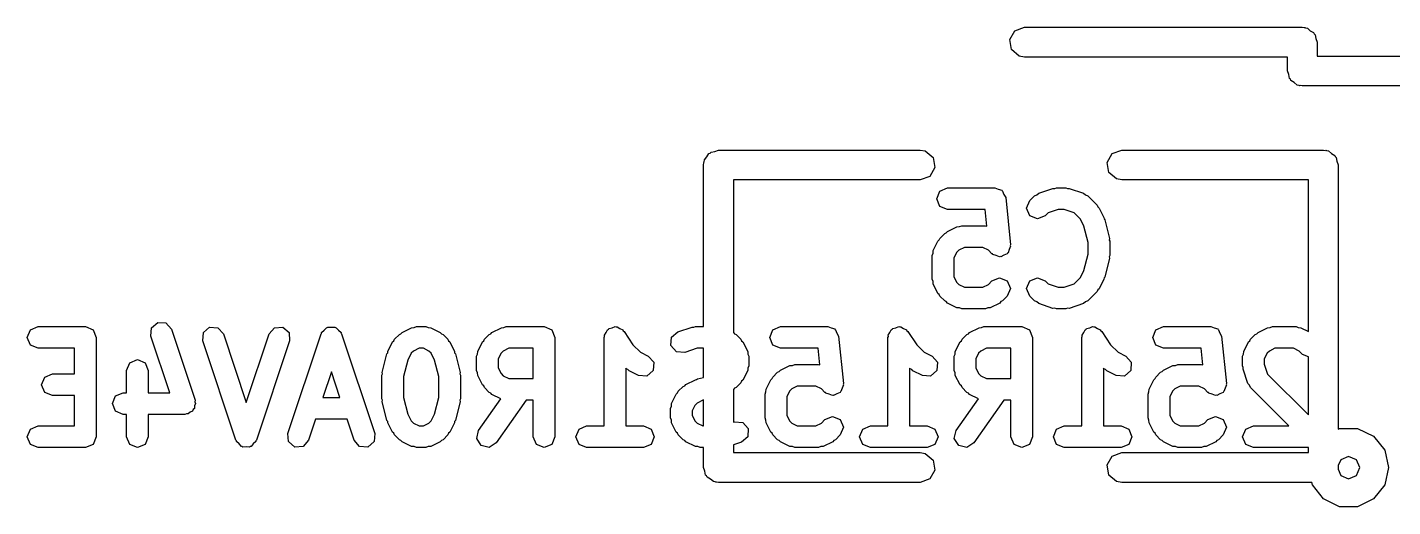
# Model space of a CAD drawing. Extents: x 0.07 to 3.45, y 0.19 to 1.81.
# Drawn here: x 0.0717 to 0.3425, y 0.902 to 0.997 of the extents above; entities that cross this region are included whole.
import ezdxf

# ---------------------------------------------------------------- set-up
doc = ezdxf.new("R2010")
doc.units = 0
doc.header["$MEASUREMENT"] = 0
doc.layers.add('BLACK', color=7, linetype='CONTINUOUS')

msp = doc.modelspace()

# ---------------------------------------------------------------- linework, layer by layer
at = {"layer": 'BLACK', "linetype": 'CONTINUOUS'}
for p, q in [((0.26759, 0.99636), (0.26949, 0.99705)), ((0.26949, 0.99705), (0.32461, 0.99705)), ((0.32461, 0.99705), (0.32499, 0.99698)), ((0.32499, 0.99698), (0.32512, 0.997)), ((0.32512, 0.997), (0.32523, 0.99694)), ((0.32523, 0.99694), (0.32562, 0.99687)), ((0.32562, 0.99687), (0.3262, 0.99638)), ((0.26658, 0.99461), (0.26759, 0.99636)), ((0.26693, 0.99262), (0.26658, 0.99461)), ((0.3262, 0.99638), (0.32687, 0.99599)), ((0.32687, 0.99599), (0.32696, 0.99574)), ((0.32696, 0.99574), (0.32716, 0.99557)), ((0.32716, 0.99557), (0.3273, 0.99482)), ((0.3273, 0.99482), (0.32756, 0.99409)), ((0.32756, 0.99409), (0.32756, 0.99134)), ((0.26848, 0.99132), (0.26693, 0.99262)), ((0.26949, 0.99114), (0.26848, 0.99132)), ((0.32165, 0.99114), (0.26949, 0.99114)), ((0.32165, 0.98839), (0.32165, 0.99114)), ((0.32756, 0.99134), (0.48504, 0.99134)), ((0.32192, 0.98767), (0.32165, 0.98839)), ((0.32205, 0.98691), (0.32192, 0.98767)), ((0.32225, 0.98674), (0.32205, 0.98691)), ((0.32234, 0.98649), (0.32225, 0.98674)), ((0.32301, 0.9861), (0.32234, 0.98649)), ((0.3236, 0.98561), (0.32301, 0.9861)), ((0.32398, 0.98554), (0.3236, 0.98561)), ((0.32409, 0.98548), (0.32398, 0.98554)), ((0.32422, 0.9855), (0.32409, 0.98548)), ((0.32461, 0.98543), (0.32422, 0.9855)), ((0.48799, 0.98543), (0.32461, 0.98543)), ((0.20732, 0.97232), (0.20808, 0.97245)), ((0.20808, 0.97245), (0.2088, 0.97272)), ((0.2088, 0.97272), (0.2488, 0.97272)), ((0.2488, 0.97272), (0.24981, 0.97254)), ((0.24981, 0.97254), (0.25136, 0.97124)), ((0.2869, 0.97203), (0.2888, 0.97272)), ((0.2888, 0.97272), (0.3288, 0.97272)), ((0.3288, 0.97272), (0.32918, 0.97265)), ((0.32918, 0.97265), (0.32931, 0.97267)), ((0.32931, 0.97267), (0.32943, 0.97261)), ((0.32943, 0.97261), (0.32981, 0.97254)), ((0.32981, 0.97254), (0.3304, 0.97205)), ((0.20585, 0.96976), (0.20591, 0.97015)), ((0.20585, 0.93772), (0.20585, 0.96976)), ((0.20589, 0.97028), (0.20596, 0.97039)), ((0.20591, 0.97015), (0.20589, 0.97028)), ((0.20596, 0.97039), (0.20602, 0.97077)), ((0.20602, 0.97077), (0.20652, 0.97136)), ((0.20652, 0.97136), (0.2069, 0.97203)), ((0.2069, 0.97203), (0.20715, 0.97212)), ((0.20715, 0.97212), (0.20732, 0.97232)), ((0.25136, 0.97124), (0.25171, 0.96925)), ((0.28589, 0.97028), (0.2869, 0.97203)), ((0.28624, 0.96829), (0.28589, 0.97028)), ((0.3304, 0.97205), (0.33106, 0.97166)), ((0.33106, 0.97166), (0.33115, 0.97141)), ((0.33115, 0.97141), (0.33136, 0.97124)), ((0.33136, 0.97124), (0.33149, 0.97048)), ((0.33149, 0.97048), (0.33175, 0.96976)), ((0.33175, 0.96976), (0.33175, 0.91738)), ((0.2507, 0.9675), (0.2488, 0.96681)), ((0.25171, 0.96925), (0.2507, 0.9675)), ((0.28779, 0.96699), (0.28624, 0.96829)), ((0.2888, 0.96681), (0.28779, 0.96699)), ((0.2488, 0.96681), (0.21175, 0.96681)), ((0.21175, 0.96681), (0.21175, 0.93656)), ((0.25211, 0.96307), (0.25274, 0.96459)), ((0.25274, 0.96459), (0.25426, 0.96522)), ((0.25426, 0.96522), (0.26364, 0.96522)), ((0.26364, 0.96522), (0.26431, 0.96495)), ((0.26431, 0.96495), (0.265, 0.96474)), ((0.265, 0.96474), (0.26505, 0.96464)), ((0.26505, 0.96464), (0.26516, 0.96459)), ((0.26516, 0.96459), (0.26544, 0.96393)), ((0.27234, 0.96418), (0.27515, 0.96511)), ((0.27515, 0.96511), (0.27551, 0.96509)), ((0.27551, 0.96509), (0.27583, 0.96522)), ((0.27583, 0.96522), (0.27771, 0.96522)), ((0.27771, 0.96522), (0.27804, 0.96509)), ((0.27804, 0.96509), (0.27839, 0.96511)), ((0.27839, 0.96511), (0.28121, 0.96418)), ((0.32585, 0.96681), (0.2888, 0.96681)), ((0.32585, 0.93674), (0.32585, 0.96681)), ((0.25274, 0.96155), (0.25211, 0.96307)), ((0.26544, 0.96393), (0.26578, 0.96329)), ((0.26578, 0.96329), (0.26672, 0.95391)), ((0.26993, 0.9612), (0.27056, 0.96272)), ((0.27056, 0.96272), (0.2715, 0.96366)), ((0.2715, 0.96366), (0.27196, 0.96385)), ((0.27196, 0.96385), (0.27234, 0.96418)), ((0.28121, 0.96418), (0.28158, 0.96385)), ((0.28158, 0.96385), (0.28205, 0.96366)), ((0.28205, 0.96366), (0.28392, 0.96178)), ((0.28392, 0.96178), (0.28406, 0.96145)), ((0.25426, 0.96092), (0.25274, 0.96155)), ((0.26169, 0.96092), (0.25426, 0.96092)), ((0.26203, 0.95761), (0.26169, 0.96092)), ((0.27056, 0.95968), (0.26993, 0.9612)), ((0.27208, 0.95905), (0.27056, 0.95968)), ((0.2736, 0.95968), (0.27208, 0.95905)), ((0.27418, 0.96026), (0.2736, 0.95968)), ((0.27618, 0.96092), (0.27418, 0.96026)), ((0.27736, 0.96092), (0.27618, 0.96092)), ((0.27936, 0.96026), (0.27736, 0.96092)), ((0.28063, 0.95899), (0.27936, 0.96026)), ((0.28131, 0.95763), (0.28063, 0.95899)), ((0.28406, 0.96145), (0.28432, 0.96122)), ((0.28432, 0.96122), (0.28526, 0.95934)), ((0.28526, 0.95934), (0.28528, 0.9591)), ((0.28528, 0.9591), (0.28543, 0.9589)), ((0.28543, 0.9589), (0.28636, 0.95515)), ((0.25274, 0.95521), (0.25368, 0.95615)), ((0.25368, 0.95615), (0.254, 0.95629)), ((0.254, 0.95629), (0.25424, 0.95655)), ((0.25424, 0.95655), (0.25611, 0.95749)), ((0.25611, 0.95749), (0.25661, 0.95753)), ((0.25661, 0.95753), (0.25707, 0.95772)), ((0.25707, 0.95772), (0.26176, 0.95772)), ((0.26176, 0.95772), (0.26203, 0.95761)), ((0.28213, 0.95437), (0.28131, 0.95763)), ((0.2514, 0.95278), (0.25234, 0.95465)), ((0.25234, 0.95465), (0.2526, 0.95489)), ((0.2526, 0.95489), (0.25274, 0.95521)), ((0.26673, 0.95369), (0.26645, 0.95302)), ((0.26672, 0.95391), (0.26668, 0.9538)), ((0.26668, 0.9538), (0.26673, 0.95369)), ((0.28213, 0.95208), (0.28213, 0.95437)), ((0.28636, 0.95515), (0.28632, 0.95488)), ((0.28632, 0.95488), (0.28643, 0.95463)), ((0.28643, 0.95463), (0.28643, 0.95182)), ((0.25117, 0.95182), (0.25136, 0.95228)), ((0.25117, 0.94713), (0.25117, 0.95182)), ((0.25136, 0.95228), (0.2514, 0.95278)), ((0.25603, 0.95242), (0.25547, 0.95131)), ((0.25547, 0.95131), (0.25547, 0.94763)), ((0.25647, 0.95286), (0.25603, 0.95242)), ((0.25758, 0.95342), (0.25647, 0.95286)), ((0.26126, 0.95342), (0.25758, 0.95342)), ((0.26237, 0.95286), (0.26126, 0.95342)), ((0.26306, 0.95217), (0.26237, 0.95286)), ((0.26316, 0.95213), (0.26306, 0.95217)), ((0.26322, 0.95203), (0.26316, 0.95213)), ((0.26391, 0.95182), (0.26322, 0.95203)), ((0.26458, 0.95154), (0.26391, 0.95182)), ((0.26468, 0.95159), (0.26458, 0.95154)), ((0.26479, 0.95155), (0.26468, 0.95159)), ((0.26543, 0.9519), (0.26479, 0.95155)), ((0.2661, 0.95217), (0.26543, 0.9519)), ((0.26614, 0.95228), (0.2661, 0.95217)), ((0.26624, 0.95233), (0.26614, 0.95228)), ((0.26645, 0.95302), (0.26624, 0.95233)), ((0.28131, 0.94881), (0.28213, 0.95208)), ((0.28636, 0.9513), (0.28543, 0.94754)), ((0.28643, 0.95182), (0.28632, 0.95156)), ((0.28632, 0.95156), (0.28636, 0.9513)), ((0.28063, 0.94746), (0.28131, 0.94881)), ((0.25136, 0.94666), (0.25117, 0.94713)), ((0.2514, 0.94616), (0.25136, 0.94666)), ((0.25234, 0.94429), (0.2514, 0.94616)), ((0.25547, 0.94763), (0.25603, 0.94652)), ((0.25603, 0.94652), (0.25647, 0.94608)), ((0.25647, 0.94608), (0.25758, 0.94552)), ((0.25758, 0.94552), (0.26126, 0.94552)), ((0.26126, 0.94552), (0.26237, 0.94608)), ((0.26237, 0.94608), (0.26306, 0.94677)), ((0.26306, 0.94677), (0.26458, 0.9474)), ((0.26458, 0.9474), (0.2661, 0.94677)), ((0.2661, 0.94677), (0.26673, 0.94525)), ((0.26993, 0.94525), (0.27056, 0.94677)), ((0.27056, 0.94677), (0.27208, 0.9474)), ((0.27208, 0.9474), (0.2736, 0.94677)), ((0.2736, 0.94677), (0.27418, 0.94619)), ((0.27418, 0.94619), (0.27618, 0.94552)), ((0.27618, 0.94552), (0.27736, 0.94552)), ((0.27736, 0.94552), (0.27936, 0.94619)), ((0.27936, 0.94619), (0.28063, 0.94746)), ((0.28526, 0.9471), (0.28432, 0.94523)), ((0.28528, 0.94735), (0.28526, 0.9471)), ((0.28543, 0.94754), (0.28528, 0.94735)), ((0.2526, 0.94406), (0.25234, 0.94429)), ((0.25274, 0.94373), (0.2526, 0.94406)), ((0.25368, 0.94279), (0.25274, 0.94373)), ((0.254, 0.94266), (0.25368, 0.94279)), ((0.25424, 0.94239), (0.254, 0.94266)), ((0.26483, 0.94266), (0.2646, 0.94239)), ((0.26516, 0.94279), (0.26483, 0.94266)), ((0.2661, 0.94373), (0.26516, 0.94279)), ((0.26673, 0.94525), (0.2661, 0.94373)), ((0.27056, 0.94373), (0.26993, 0.94525)), ((0.2715, 0.94279), (0.27056, 0.94373)), ((0.27196, 0.9426), (0.2715, 0.94279)), ((0.28205, 0.94279), (0.28158, 0.9426)), ((0.28392, 0.94467), (0.28205, 0.94279)), ((0.28406, 0.94499), (0.28392, 0.94467)), ((0.28432, 0.94523), (0.28406, 0.94499)), ((0.25611, 0.94145), (0.25424, 0.94239)), ((0.25661, 0.94142), (0.25611, 0.94145)), ((0.25707, 0.94122), (0.25661, 0.94142)), ((0.26176, 0.94122), (0.25707, 0.94122)), ((0.26223, 0.94142), (0.26176, 0.94122)), ((0.26272, 0.94145), (0.26223, 0.94142)), ((0.2646, 0.94239), (0.26272, 0.94145)), ((0.27234, 0.94227), (0.27196, 0.9426)), ((0.27515, 0.94133), (0.27234, 0.94227)), ((0.27551, 0.94136), (0.27515, 0.94133)), ((0.27583, 0.94122), (0.27551, 0.94136)), ((0.27771, 0.94122), (0.27583, 0.94122)), ((0.27804, 0.94136), (0.27771, 0.94122)), ((0.27839, 0.94133), (0.27804, 0.94136)), ((0.28121, 0.94227), (0.27839, 0.94133)), ((0.28158, 0.9426), (0.28121, 0.94227)), ((0.07231, 0.93709), (0.07383, 0.93772)), ((0.07383, 0.93772), (0.08322, 0.93772)), ((0.08322, 0.93772), (0.08474, 0.93709)), ((0.09619, 0.93583), (0.0963, 0.93747)), ((0.0963, 0.93747), (0.09755, 0.93855)), ((0.09755, 0.93855), (0.09919, 0.93843)), ((0.09919, 0.93843), (0.10027, 0.93719)), ((0.10027, 0.93719), (0.10496, 0.92312)), ((0.10662, 0.93654), (0.10786, 0.93761)), ((0.10786, 0.93761), (0.10951, 0.9375)), ((0.10951, 0.9375), (0.11058, 0.93625)), ((0.11964, 0.93625), (0.12072, 0.9375)), ((0.12072, 0.9375), (0.12236, 0.93761)), ((0.12236, 0.93761), (0.1236, 0.93654)), ((0.13059, 0.93698), (0.13104, 0.9375)), ((0.13104, 0.9375), (0.1312, 0.93751)), ((0.1312, 0.93751), (0.13132, 0.93761)), ((0.13132, 0.93761), (0.132, 0.93757)), ((0.132, 0.93757), (0.13268, 0.93761)), ((0.13268, 0.93761), (0.1328, 0.93751)), ((0.1328, 0.93751), (0.13296, 0.9375)), ((0.13296, 0.9375), (0.1334, 0.93698)), ((0.14604, 0.93656), (0.14792, 0.9375)), ((0.14792, 0.9375), (0.14842, 0.93753)), ((0.14842, 0.93753), (0.14888, 0.93772)), ((0.14888, 0.93772), (0.15076, 0.93772)), ((0.15076, 0.93772), (0.15122, 0.93753)), ((0.15122, 0.93753), (0.15172, 0.9375)), ((0.15172, 0.9375), (0.1536, 0.93656)), ((0.16387, 0.93656), (0.16574, 0.9375)), ((0.16574, 0.9375), (0.16624, 0.93753)), ((0.16624, 0.93753), (0.16671, 0.93772)), ((0.16671, 0.93772), (0.17421, 0.93772)), ((0.17421, 0.93772), (0.17573, 0.93709)), ((0.18697, 0.93718), (0.18709, 0.93736)), ((0.18709, 0.93736), (0.1877, 0.93748)), ((0.1877, 0.93748), (0.18828, 0.93772)), ((0.18828, 0.93772), (0.18849, 0.93764)), ((0.18849, 0.93764), (0.1887, 0.93768)), ((0.1887, 0.93768), (0.18922, 0.93733)), ((0.18922, 0.93733), (0.1898, 0.93709)), ((0.20074, 0.93668), (0.20355, 0.93761)), ((0.20355, 0.93761), (0.2039, 0.93759)), ((0.2039, 0.93759), (0.20423, 0.93772)), ((0.20423, 0.93772), (0.20585, 0.93772)), ((0.2196, 0.93709), (0.22112, 0.93772)), ((0.22112, 0.93772), (0.2305, 0.93772)), ((0.2305, 0.93772), (0.23117, 0.93745)), ((0.23117, 0.93745), (0.23186, 0.93724)), ((0.23186, 0.93724), (0.23191, 0.93714)), ((0.24325, 0.93718), (0.24338, 0.93736)), ((0.24338, 0.93736), (0.24399, 0.93748)), ((0.24399, 0.93748), (0.24457, 0.93772)), ((0.24457, 0.93772), (0.24477, 0.93764)), ((0.24477, 0.93764), (0.24499, 0.93768)), ((0.24499, 0.93768), (0.24551, 0.93733)), ((0.24551, 0.93733), (0.24609, 0.93709)), ((0.25862, 0.93656), (0.26049, 0.9375)), ((0.26049, 0.9375), (0.26099, 0.93753)), ((0.26099, 0.93753), (0.26145, 0.93772)), ((0.26145, 0.93772), (0.26896, 0.93772)), ((0.26896, 0.93772), (0.27048, 0.93709)), ((0.28171, 0.93718), (0.28184, 0.93736)), ((0.28184, 0.93736), (0.28245, 0.93748)), ((0.28245, 0.93748), (0.28303, 0.93772)), ((0.28303, 0.93772), (0.28323, 0.93764)), ((0.28323, 0.93764), (0.28345, 0.93768)), ((0.28345, 0.93768), (0.28397, 0.93733)), ((0.28397, 0.93733), (0.28455, 0.93709)), ((0.29558, 0.93709), (0.2971, 0.93772)), ((0.2971, 0.93772), (0.30648, 0.93772)), ((0.30648, 0.93772), (0.30715, 0.93745)), ((0.30715, 0.93745), (0.30784, 0.93724)), ((0.30784, 0.93724), (0.3079, 0.93714)), ((0.31584, 0.93656), (0.31772, 0.9375)), ((0.31772, 0.9375), (0.31822, 0.93753)), ((0.31822, 0.93753), (0.31868, 0.93772)), ((0.31868, 0.93772), (0.32337, 0.93772)), ((0.32337, 0.93772), (0.32383, 0.93753)), ((0.32383, 0.93753), (0.32433, 0.9375)), ((0.32433, 0.9375), (0.32585, 0.93674)), ((0.07168, 0.93557), (0.07231, 0.93709)), ((0.07231, 0.93405), (0.07168, 0.93557)), ((0.08474, 0.93709), (0.08537, 0.93557)), ((0.08537, 0.93557), (0.08537, 0.91587)), ((0.09993, 0.92459), (0.09619, 0.93583)), ((0.1065, 0.93489), (0.10662, 0.93654)), ((0.11307, 0.91519), (0.1065, 0.93489)), ((0.11058, 0.93625), (0.11511, 0.92267)), ((0.11511, 0.92267), (0.11964, 0.93625)), ((0.12372, 0.93489), (0.11715, 0.91519)), ((0.12339, 0.91655), (0.12996, 0.93625)), ((0.1236, 0.93654), (0.12372, 0.93489)), ((0.12996, 0.93625), (0.13006, 0.93637)), ((0.13006, 0.93637), (0.13007, 0.93654)), ((0.13007, 0.93654), (0.13059, 0.93698)), ((0.1334, 0.93698), (0.13392, 0.93654)), ((0.13392, 0.93654), (0.13393, 0.93637)), ((0.13393, 0.93637), (0.13404, 0.93625)), ((0.13404, 0.93625), (0.1406, 0.91655)), ((0.14321, 0.93278), (0.14415, 0.93466)), ((0.14415, 0.93466), (0.14441, 0.93489)), ((0.14441, 0.93489), (0.14455, 0.93522)), ((0.14455, 0.93522), (0.14549, 0.93616)), ((0.14549, 0.93616), (0.14581, 0.93629)), ((0.14581, 0.93629), (0.14604, 0.93656)), ((0.1536, 0.93656), (0.15383, 0.93629)), ((0.15383, 0.93629), (0.15416, 0.93616)), ((0.15416, 0.93616), (0.15509, 0.93522)), ((0.15509, 0.93522), (0.15523, 0.93489)), ((0.15523, 0.93489), (0.1555, 0.93466)), ((0.1555, 0.93466), (0.15643, 0.93278)), ((0.16103, 0.93278), (0.16197, 0.93466)), ((0.16197, 0.93466), (0.16224, 0.93489)), ((0.16224, 0.93489), (0.16237, 0.93522)), ((0.16237, 0.93522), (0.16331, 0.93616)), ((0.16331, 0.93616), (0.16364, 0.93629)), ((0.16364, 0.93629), (0.16387, 0.93656)), ((0.17573, 0.93709), (0.17636, 0.93557)), ((0.17636, 0.93557), (0.17636, 0.91587)), ((0.18613, 0.93557), (0.18622, 0.93578)), ((0.18613, 0.91802), (0.18613, 0.93557)), ((0.18617, 0.936), (0.18652, 0.93652)), ((0.18622, 0.93578), (0.18617, 0.936)), ((0.18652, 0.93652), (0.18676, 0.93709)), ((0.18676, 0.93709), (0.18697, 0.93718)), ((0.1898, 0.93709), (0.18989, 0.93689)), ((0.18989, 0.93689), (0.19007, 0.93677)), ((0.19007, 0.93677), (0.19183, 0.93413)), ((0.19938, 0.93396), (0.19949, 0.9356)), ((0.19949, 0.9356), (0.20074, 0.93668)), ((0.21175, 0.93656), (0.21176, 0.93656)), ((0.21176, 0.93656), (0.21199, 0.93629)), ((0.21199, 0.93629), (0.21232, 0.93616)), ((0.21232, 0.93616), (0.21326, 0.93522)), ((0.21326, 0.93522), (0.21339, 0.93489)), ((0.21339, 0.93489), (0.21366, 0.93466)), ((0.21366, 0.93466), (0.2146, 0.93278)), ((0.21897, 0.93557), (0.2196, 0.93709)), ((0.2196, 0.93405), (0.21897, 0.93557)), ((0.23191, 0.93714), (0.23202, 0.93709)), ((0.23202, 0.93709), (0.23229, 0.93643)), ((0.23229, 0.93643), (0.23264, 0.93579)), ((0.23264, 0.93579), (0.23357, 0.92641)), ((0.24242, 0.93557), (0.2425, 0.93578)), ((0.24242, 0.91802), (0.24242, 0.93557)), ((0.24246, 0.936), (0.24281, 0.93652)), ((0.2425, 0.93578), (0.24246, 0.936)), ((0.24281, 0.93652), (0.24305, 0.93709)), ((0.24305, 0.93709), (0.24325, 0.93718)), ((0.24609, 0.93709), (0.24617, 0.93689)), ((0.24617, 0.93689), (0.24636, 0.93677)), ((0.24636, 0.93677), (0.24812, 0.93413)), ((0.25578, 0.93278), (0.25672, 0.93466)), ((0.25672, 0.93466), (0.25698, 0.93489)), ((0.25698, 0.93489), (0.25712, 0.93522)), ((0.25712, 0.93522), (0.25806, 0.93616)), ((0.25806, 0.93616), (0.25838, 0.93629)), ((0.25838, 0.93629), (0.25862, 0.93656)), ((0.27048, 0.93709), (0.27111, 0.93557)), ((0.27111, 0.93557), (0.27111, 0.91587)), ((0.28088, 0.93557), (0.28096, 0.93578)), ((0.28088, 0.91802), (0.28088, 0.93557)), ((0.28092, 0.936), (0.28127, 0.93652)), ((0.28096, 0.93578), (0.28092, 0.936)), ((0.28127, 0.93652), (0.28151, 0.93709)), ((0.28151, 0.93709), (0.28171, 0.93718)), ((0.28455, 0.93709), (0.28464, 0.93689)), ((0.28464, 0.93689), (0.28482, 0.93677)), ((0.28482, 0.93677), (0.28658, 0.93413)), ((0.29495, 0.93557), (0.29558, 0.93709)), ((0.29558, 0.93405), (0.29495, 0.93557)), ((0.3079, 0.93714), (0.308, 0.93709)), ((0.308, 0.93709), (0.30828, 0.93643)), ((0.30828, 0.93643), (0.30862, 0.93579)), ((0.30862, 0.93579), (0.30956, 0.92641)), ((0.313, 0.93278), (0.31394, 0.93466)), ((0.31394, 0.93466), (0.31421, 0.93489)), ((0.31421, 0.93489), (0.31434, 0.93522)), ((0.31434, 0.93522), (0.31528, 0.93616)), ((0.31528, 0.93616), (0.31561, 0.93629)), ((0.31561, 0.93629), (0.31584, 0.93656)), ((0.07383, 0.93342), (0.07231, 0.93405)), ((0.08107, 0.93342), (0.07383, 0.93342)), ((0.08107, 0.92834), (0.08107, 0.93342)), ((0.14211, 0.92859), (0.14304, 0.93234)), ((0.14304, 0.93234), (0.14319, 0.93254)), ((0.14319, 0.93254), (0.14321, 0.93278)), ((0.14784, 0.93242), (0.14716, 0.93107)), ((0.14828, 0.93287), (0.14784, 0.93242)), ((0.14939, 0.93342), (0.14828, 0.93287)), ((0.15025, 0.93342), (0.14939, 0.93342)), ((0.15136, 0.93287), (0.15025, 0.93342)), ((0.15181, 0.93242), (0.15136, 0.93287)), ((0.15248, 0.93107), (0.15181, 0.93242)), ((0.15643, 0.93278), (0.15645, 0.93254)), ((0.15645, 0.93254), (0.1566, 0.93234)), ((0.1566, 0.93234), (0.15754, 0.92859)), ((0.1608, 0.93182), (0.161, 0.93228)), ((0.1608, 0.92901), (0.1608, 0.93182)), ((0.161, 0.93228), (0.16103, 0.93278)), ((0.16566, 0.93242), (0.1651, 0.93131)), ((0.1661, 0.93287), (0.16566, 0.93242)), ((0.16721, 0.93342), (0.1661, 0.93287)), ((0.17206, 0.93342), (0.16721, 0.93342)), ((0.17206, 0.9274), (0.17206, 0.93342)), ((0.19183, 0.93413), (0.19331, 0.93265)), ((0.19331, 0.93265), (0.19487, 0.93187)), ((0.19487, 0.93187), (0.19595, 0.93063)), ((0.20045, 0.93271), (0.19938, 0.93396)), ((0.2021, 0.9326), (0.20045, 0.93271)), ((0.20458, 0.93342), (0.2021, 0.9326)), ((0.20585, 0.93342), (0.20458, 0.93342)), ((0.20585, 0.92764), (0.20585, 0.93342)), ((0.2146, 0.93278), (0.21463, 0.93228)), ((0.21463, 0.93228), (0.21482, 0.93182)), ((0.21482, 0.93182), (0.21482, 0.92995)), ((0.22112, 0.93342), (0.2196, 0.93405)), ((0.22855, 0.93342), (0.22112, 0.93342)), ((0.22888, 0.93011), (0.22855, 0.93342)), ((0.24812, 0.93413), (0.24959, 0.93265)), ((0.24959, 0.93265), (0.25116, 0.93187)), ((0.25116, 0.93187), (0.25224, 0.93063)), ((0.25555, 0.93182), (0.25574, 0.93228)), ((0.25555, 0.92901), (0.25555, 0.93182)), ((0.25574, 0.93228), (0.25578, 0.93278)), ((0.26041, 0.93242), (0.25985, 0.93131)), ((0.26085, 0.93287), (0.26041, 0.93242)), ((0.26196, 0.93342), (0.26085, 0.93287)), ((0.26681, 0.93342), (0.26196, 0.93342)), ((0.26681, 0.9274), (0.26681, 0.93342)), ((0.28658, 0.93413), (0.28806, 0.93265)), ((0.28806, 0.93265), (0.28962, 0.93187)), ((0.28962, 0.93187), (0.2907, 0.93063)), ((0.2971, 0.93342), (0.29558, 0.93405)), ((0.30454, 0.93342), (0.2971, 0.93342)), ((0.30487, 0.93011), (0.30454, 0.93342)), ((0.31278, 0.93182), (0.31297, 0.93228)), ((0.31278, 0.92995), (0.31278, 0.93182)), ((0.31297, 0.93228), (0.313, 0.93278)), ((0.31763, 0.93242), (0.31708, 0.93131)), ((0.31808, 0.93287), (0.31763, 0.93242)), ((0.31919, 0.93342), (0.31808, 0.93287)), ((0.32286, 0.93342), (0.31919, 0.93342)), ((0.32397, 0.93287), (0.32286, 0.93342)), ((0.32466, 0.93218), (0.32397, 0.93287)), ((0.32585, 0.93169), (0.32466, 0.93218)), ((0.09138, 0.92901), (0.09201, 0.93053)), ((0.09201, 0.93053), (0.09353, 0.93116)), ((0.09353, 0.93116), (0.09506, 0.93053)), ((0.09506, 0.93053), (0.09568, 0.92901)), ((0.14716, 0.93107), (0.14634, 0.9278)), ((0.1533, 0.9278), (0.15248, 0.93107)), ((0.1651, 0.93131), (0.1651, 0.92951)), ((0.1651, 0.92951), (0.16566, 0.9284)), ((0.19051, 0.92936), (0.19043, 0.92945)), ((0.19043, 0.92945), (0.19043, 0.91802)), ((0.19084, 0.92923), (0.19051, 0.92936)), ((0.19107, 0.92896), (0.19084, 0.92923)), ((0.19595, 0.93063), (0.19583, 0.92898)), ((0.21463, 0.92948), (0.2146, 0.92898)), ((0.21482, 0.92995), (0.21463, 0.92948)), ((0.22109, 0.92905), (0.22297, 0.92999)), ((0.22297, 0.92999), (0.22347, 0.93003)), ((0.22347, 0.93003), (0.22393, 0.93022)), ((0.22393, 0.93022), (0.22862, 0.93022)), ((0.22862, 0.93022), (0.22888, 0.93011)), ((0.2468, 0.92936), (0.24672, 0.92945)), ((0.24672, 0.92945), (0.24672, 0.91802)), ((0.24713, 0.92923), (0.2468, 0.92936)), ((0.24736, 0.92896), (0.24713, 0.92923)), ((0.25224, 0.93063), (0.25212, 0.92898)), ((0.25985, 0.93131), (0.25985, 0.92951)), ((0.25985, 0.92951), (0.26041, 0.9284)), ((0.28526, 0.92936), (0.28518, 0.92945)), ((0.28518, 0.92945), (0.28518, 0.91802)), ((0.28559, 0.92923), (0.28526, 0.92936)), ((0.28582, 0.92896), (0.28559, 0.92923)), ((0.2907, 0.93063), (0.29058, 0.92898)), ((0.29708, 0.92905), (0.29895, 0.92999)), ((0.29895, 0.92999), (0.29945, 0.93003)), ((0.29945, 0.93003), (0.29992, 0.93022)), ((0.29992, 0.93022), (0.30461, 0.93022)), ((0.30461, 0.93022), (0.30487, 0.93011)), ((0.31291, 0.92962), (0.31278, 0.92995)), ((0.31289, 0.92927), (0.31291, 0.92962)), ((0.31382, 0.92645), (0.31289, 0.92927)), ((0.31708, 0.93131), (0.31708, 0.93029)), ((0.31708, 0.93029), (0.31774, 0.92829)), ((0.32585, 0.92019), (0.32585, 0.93169)), ((0.0745, 0.92619), (0.07513, 0.92771)), ((0.07513, 0.92771), (0.07665, 0.92834)), ((0.07665, 0.92834), (0.08107, 0.92834)), ((0.09138, 0.92459), (0.09138, 0.92901)), ((0.09568, 0.92901), (0.09568, 0.92459)), ((0.132, 0.92877), (0.13029, 0.92365)), ((0.1337, 0.92365), (0.132, 0.92877)), ((0.14204, 0.92807), (0.14215, 0.92832)), ((0.14204, 0.92338), (0.14204, 0.92807)), ((0.14215, 0.92832), (0.14211, 0.92859)), ((0.14634, 0.9278), (0.14634, 0.92364)), ((0.1533, 0.92364), (0.1533, 0.9278)), ((0.15754, 0.92859), (0.15749, 0.92832)), ((0.15749, 0.92832), (0.1576, 0.92807)), ((0.1576, 0.92807), (0.1576, 0.92338)), ((0.161, 0.92854), (0.1608, 0.92901)), ((0.16103, 0.92805), (0.161, 0.92854)), ((0.16197, 0.92617), (0.16103, 0.92805)), ((0.16566, 0.9284), (0.1661, 0.92796)), ((0.1661, 0.92796), (0.16721, 0.9274)), ((0.16721, 0.9274), (0.17206, 0.9274)), ((0.19295, 0.92802), (0.19107, 0.92896)), ((0.19459, 0.92791), (0.19295, 0.92802)), ((0.19583, 0.92898), (0.19459, 0.92791)), ((0.20233, 0.92624), (0.20421, 0.92718)), ((0.20421, 0.92718), (0.20445, 0.9272)), ((0.20445, 0.9272), (0.20465, 0.92734)), ((0.20465, 0.92734), (0.20585, 0.92764)), ((0.21326, 0.92655), (0.21232, 0.92561)), ((0.21339, 0.92688), (0.21326, 0.92655)), ((0.21366, 0.92711), (0.21339, 0.92688)), ((0.2146, 0.92898), (0.21366, 0.92711)), ((0.21825, 0.92528), (0.21919, 0.92715)), ((0.21919, 0.92715), (0.21946, 0.92739)), ((0.21946, 0.92739), (0.2196, 0.92771)), ((0.2196, 0.92771), (0.22053, 0.92865)), ((0.22053, 0.92865), (0.22086, 0.92879)), ((0.22086, 0.92879), (0.22109, 0.92905)), ((0.23357, 0.92641), (0.23354, 0.9263)), ((0.24924, 0.92802), (0.24736, 0.92896)), ((0.25088, 0.92791), (0.24924, 0.92802)), ((0.25212, 0.92898), (0.25088, 0.92791)), ((0.25574, 0.92854), (0.25555, 0.92901)), ((0.25578, 0.92805), (0.25574, 0.92854)), ((0.25672, 0.92617), (0.25578, 0.92805)), ((0.26041, 0.9284), (0.26085, 0.92796)), ((0.26085, 0.92796), (0.26196, 0.9274)), ((0.26196, 0.9274), (0.26681, 0.9274)), ((0.2877, 0.92802), (0.28582, 0.92896)), ((0.28934, 0.92791), (0.2877, 0.92802)), ((0.29058, 0.92898), (0.28934, 0.92791)), ((0.29424, 0.92528), (0.29518, 0.92715)), ((0.29518, 0.92715), (0.29545, 0.92739)), ((0.29545, 0.92739), (0.29558, 0.92771)), ((0.29558, 0.92771), (0.29652, 0.92865)), ((0.29652, 0.92865), (0.29685, 0.92879)), ((0.29685, 0.92879), (0.29708, 0.92905)), ((0.30956, 0.92641), (0.30953, 0.9263)), ((0.31415, 0.92607), (0.31382, 0.92645)), ((0.31774, 0.92829), (0.32585, 0.92019)), ((0.07513, 0.92467), (0.0745, 0.92619)), ((0.07665, 0.92404), (0.07513, 0.92467)), ((0.08107, 0.92404), (0.07665, 0.92404)), ((0.08107, 0.91802), (0.08107, 0.92404)), ((0.08857, 0.92244), (0.0892, 0.92396)), ((0.0892, 0.92396), (0.09072, 0.92459)), ((0.09072, 0.92459), (0.09138, 0.92459)), ((0.09568, 0.92459), (0.09993, 0.92459)), ((0.13029, 0.92365), (0.1337, 0.92365)), ((0.16224, 0.92594), (0.16197, 0.92617)), ((0.16237, 0.92561), (0.16224, 0.92594)), ((0.16331, 0.92467), (0.16237, 0.92561)), ((0.16364, 0.92454), (0.16331, 0.92467)), ((0.16387, 0.92427), (0.16364, 0.92454)), ((0.1656, 0.9234), (0.16387, 0.92427)), ((0.19949, 0.92246), (0.20043, 0.92434)), ((0.20043, 0.92434), (0.2007, 0.92457)), ((0.2007, 0.92457), (0.20083, 0.9249)), ((0.20083, 0.9249), (0.20177, 0.92584)), ((0.20177, 0.92584), (0.2021, 0.92597)), ((0.2021, 0.92597), (0.20233, 0.92624)), ((0.21176, 0.92521), (0.21175, 0.9252)), ((0.21175, 0.9252), (0.21175, 0.91877)), ((0.21199, 0.92548), (0.21176, 0.92521)), ((0.21232, 0.92561), (0.21199, 0.92548)), ((0.21803, 0.92432), (0.21822, 0.92478)), ((0.21803, 0.91963), (0.21803, 0.92432)), ((0.21822, 0.92478), (0.21825, 0.92528)), ((0.22288, 0.92492), (0.22233, 0.92381)), ((0.22233, 0.92381), (0.22233, 0.92013)), ((0.22333, 0.92536), (0.22288, 0.92492)), ((0.22444, 0.92592), (0.22333, 0.92536)), ((0.22811, 0.92592), (0.22444, 0.92592)), ((0.22922, 0.92536), (0.22811, 0.92592)), ((0.22991, 0.92467), (0.22922, 0.92536)), ((0.23002, 0.92463), (0.22991, 0.92467)), ((0.23007, 0.92453), (0.23002, 0.92463)), ((0.23077, 0.92432), (0.23007, 0.92453)), ((0.23143, 0.92404), (0.23077, 0.92432)), ((0.23154, 0.92409), (0.23143, 0.92404)), ((0.23165, 0.92405), (0.23154, 0.92409)), ((0.23229, 0.9244), (0.23165, 0.92405)), ((0.23296, 0.92467), (0.23229, 0.9244)), ((0.233, 0.92478), (0.23296, 0.92467)), ((0.2331, 0.92483), (0.233, 0.92478)), ((0.23331, 0.92552), (0.2331, 0.92483)), ((0.23358, 0.92619), (0.23331, 0.92552)), ((0.23354, 0.9263), (0.23358, 0.92619)), ((0.25698, 0.92594), (0.25672, 0.92617)), ((0.25712, 0.92561), (0.25698, 0.92594)), ((0.25806, 0.92467), (0.25712, 0.92561)), ((0.25838, 0.92454), (0.25806, 0.92467)), ((0.25862, 0.92427), (0.25838, 0.92454)), ((0.26035, 0.9234), (0.25862, 0.92427)), ((0.29401, 0.92432), (0.2942, 0.92478)), ((0.29401, 0.91963), (0.29401, 0.92432)), ((0.2942, 0.92478), (0.29424, 0.92528)), ((0.29887, 0.92492), (0.29831, 0.92381)), ((0.29831, 0.92381), (0.29831, 0.92013)), ((0.29931, 0.92536), (0.29887, 0.92492)), ((0.30042, 0.92592), (0.29931, 0.92536)), ((0.3041, 0.92592), (0.30042, 0.92592)), ((0.30521, 0.92536), (0.3041, 0.92592)), ((0.3059, 0.92467), (0.30521, 0.92536)), ((0.30601, 0.92463), (0.3059, 0.92467)), ((0.30606, 0.92453), (0.30601, 0.92463)), ((0.30675, 0.92432), (0.30606, 0.92453)), ((0.30742, 0.92404), (0.30675, 0.92432)), ((0.30753, 0.92409), (0.30742, 0.92404)), ((0.30763, 0.92405), (0.30753, 0.92409)), ((0.30827, 0.9244), (0.30763, 0.92405)), ((0.30894, 0.92467), (0.30827, 0.9244)), ((0.30898, 0.92478), (0.30894, 0.92467)), ((0.30908, 0.92483), (0.30898, 0.92478)), ((0.30929, 0.92552), (0.30908, 0.92483)), ((0.30957, 0.92619), (0.30929, 0.92552)), ((0.30953, 0.9263), (0.30957, 0.92619)), ((0.31434, 0.92561), (0.31415, 0.92607)), ((0.32193, 0.91802), (0.31434, 0.92561)), ((0.0892, 0.92092), (0.08857, 0.92244)), ((0.10457, 0.92125), (0.10444, 0.92092)), ((0.10484, 0.92148), (0.10457, 0.92125)), ((0.10487, 0.92198), (0.10484, 0.92148)), ((0.10507, 0.92244), (0.10487, 0.92198)), ((0.10496, 0.92312), (0.10493, 0.92277)), ((0.10493, 0.92277), (0.10507, 0.92244)), ((0.14215, 0.92313), (0.14204, 0.92338)), ((0.14211, 0.92286), (0.14215, 0.92313)), ((0.14304, 0.9191), (0.14211, 0.92286)), ((0.14634, 0.92364), (0.14716, 0.92038)), ((0.15248, 0.92038), (0.1533, 0.92364)), ((0.15754, 0.92286), (0.1566, 0.9191)), ((0.1576, 0.92338), (0.15749, 0.92313)), ((0.15749, 0.92313), (0.15754, 0.92286)), ((0.16119, 0.91711), (0.1656, 0.9234)), ((0.17064, 0.9231), (0.16472, 0.91464)), ((0.17206, 0.9231), (0.17064, 0.9231)), ((0.17206, 0.91587), (0.17206, 0.9231)), ((0.19927, 0.9215), (0.19946, 0.92196)), ((0.19927, 0.91963), (0.19927, 0.9215)), ((0.19946, 0.92196), (0.19949, 0.92246)), ((0.20412, 0.9221), (0.20357, 0.92099)), ((0.20357, 0.92099), (0.20357, 0.92013)), ((0.20457, 0.92255), (0.20412, 0.9221)), ((0.20585, 0.92319), (0.20457, 0.92255)), ((0.20585, 0.91802), (0.20585, 0.92319)), ((0.25594, 0.91711), (0.26035, 0.9234)), ((0.26539, 0.9231), (0.25946, 0.91464)), ((0.26681, 0.9231), (0.26539, 0.9231)), ((0.26681, 0.91587), (0.26681, 0.9231)), ((0.09072, 0.92029), (0.0892, 0.92092)), ((0.09138, 0.92029), (0.09072, 0.92029)), ((0.09138, 0.91587), (0.09138, 0.92029)), ((0.10292, 0.92029), (0.09568, 0.92029)), ((0.09568, 0.92029), (0.09568, 0.91587)), ((0.10324, 0.92043), (0.10292, 0.92029)), ((0.1036, 0.9204), (0.10324, 0.92043)), ((0.10397, 0.92073), (0.1036, 0.9204)), ((0.10444, 0.92092), (0.10397, 0.92073)), ((0.12886, 0.91935), (0.12747, 0.91519)), ((0.13514, 0.91935), (0.12886, 0.91935)), ((0.13652, 0.91519), (0.13514, 0.91935)), ((0.14319, 0.91891), (0.14304, 0.9191)), ((0.14321, 0.91866), (0.14319, 0.91891)), ((0.14415, 0.91679), (0.14321, 0.91866)), ((0.14716, 0.92038), (0.14784, 0.91902)), ((0.14784, 0.91902), (0.14828, 0.91858)), ((0.14828, 0.91858), (0.14939, 0.91802)), ((0.15025, 0.91802), (0.15136, 0.91858)), ((0.15136, 0.91858), (0.15181, 0.91902)), ((0.15181, 0.91902), (0.15248, 0.92038)), ((0.15643, 0.91866), (0.1555, 0.91679)), ((0.15645, 0.91891), (0.15643, 0.91866)), ((0.1566, 0.9191), (0.15645, 0.91891)), ((0.19946, 0.91916), (0.19927, 0.91963)), ((0.19949, 0.91866), (0.19946, 0.91916)), ((0.20043, 0.91679), (0.19949, 0.91866)), ((0.20357, 0.92013), (0.20412, 0.91902)), ((0.20412, 0.91902), (0.20457, 0.91858)), ((0.20457, 0.91858), (0.20568, 0.91802)), ((0.21175, 0.91877), (0.21199, 0.91885)), ((0.21199, 0.91885), (0.21363, 0.91873)), ((0.21363, 0.91873), (0.21471, 0.91749)), ((0.21822, 0.91916), (0.21803, 0.91963)), ((0.21825, 0.91866), (0.21822, 0.91916)), ((0.21919, 0.91679), (0.21825, 0.91866)), ((0.22233, 0.92013), (0.22288, 0.91902)), ((0.22288, 0.91902), (0.22333, 0.91858)), ((0.22333, 0.91858), (0.22444, 0.91802)), ((0.22811, 0.91802), (0.22922, 0.91858)), ((0.22922, 0.91858), (0.22991, 0.91927)), ((0.22991, 0.91927), (0.23143, 0.9199)), ((0.23143, 0.9199), (0.23296, 0.91927)), ((0.23296, 0.91927), (0.23358, 0.91775)), ((0.2942, 0.91916), (0.29401, 0.91963)), ((0.29424, 0.91866), (0.2942, 0.91916)), ((0.29518, 0.91679), (0.29424, 0.91866)), ((0.29831, 0.92013), (0.29887, 0.91902)), ((0.29887, 0.91902), (0.29931, 0.91858)), ((0.29931, 0.91858), (0.30042, 0.91802)), ((0.3041, 0.91802), (0.30521, 0.91858)), ((0.30521, 0.91858), (0.3059, 0.91927)), ((0.3059, 0.91927), (0.30742, 0.9199)), ((0.30742, 0.9199), (0.30894, 0.91927)), ((0.30894, 0.91927), (0.30957, 0.91775)), ((0.07168, 0.91587), (0.07231, 0.91739)), ((0.07231, 0.91435), (0.07168, 0.91587)), ((0.07231, 0.91739), (0.07383, 0.91802)), ((0.07383, 0.91802), (0.08107, 0.91802)), ((0.08537, 0.91587), (0.08474, 0.91435)), ((0.09201, 0.91435), (0.09138, 0.91587)), ((0.09568, 0.91587), (0.09506, 0.91435)), ((0.12351, 0.91491), (0.12339, 0.91655)), ((0.1406, 0.91655), (0.14049, 0.91491)), ((0.14441, 0.91656), (0.14415, 0.91679)), ((0.14455, 0.91623), (0.14441, 0.91656)), ((0.14549, 0.91529), (0.14455, 0.91623)), ((0.14939, 0.91802), (0.15025, 0.91802)), ((0.15509, 0.91623), (0.15416, 0.91529)), ((0.15523, 0.91656), (0.15509, 0.91623)), ((0.1555, 0.91679), (0.15523, 0.91656)), ((0.16084, 0.9155), (0.16119, 0.91711)), ((0.17269, 0.91435), (0.17206, 0.91587)), ((0.17636, 0.91587), (0.17573, 0.91435)), ((0.1805, 0.91587), (0.18113, 0.91739)), ((0.18113, 0.91435), (0.1805, 0.91587)), ((0.18113, 0.91739), (0.18265, 0.91802)), ((0.18265, 0.91802), (0.18613, 0.91802)), ((0.19043, 0.91802), (0.19391, 0.91802)), ((0.19391, 0.91802), (0.19543, 0.91739)), ((0.19543, 0.91739), (0.19606, 0.91587)), ((0.19606, 0.91587), (0.19543, 0.91435)), ((0.2007, 0.91656), (0.20043, 0.91679)), ((0.20083, 0.91623), (0.2007, 0.91656)), ((0.20177, 0.91529), (0.20083, 0.91623)), ((0.20568, 0.91802), (0.20585, 0.91802)), ((0.2146, 0.91585), (0.21335, 0.91477)), ((0.21471, 0.91749), (0.2146, 0.91585)), ((0.21946, 0.91656), (0.21919, 0.91679)), ((0.2196, 0.91623), (0.21946, 0.91656)), ((0.22053, 0.91529), (0.2196, 0.91623)), ((0.22444, 0.91802), (0.22811, 0.91802)), ((0.23296, 0.91623), (0.23202, 0.91529)), ((0.23358, 0.91775), (0.23296, 0.91623)), ((0.23679, 0.91587), (0.23742, 0.91739)), ((0.23742, 0.91435), (0.23679, 0.91587)), ((0.23742, 0.91739), (0.23894, 0.91802)), ((0.23894, 0.91802), (0.24242, 0.91802)), ((0.24672, 0.91802), (0.2502, 0.91802)), ((0.2502, 0.91802), (0.25172, 0.91739)), ((0.25172, 0.91739), (0.25235, 0.91587)), ((0.25235, 0.91587), (0.25172, 0.91435)), ((0.25558, 0.9155), (0.25594, 0.91711)), ((0.26744, 0.91435), (0.26681, 0.91587)), ((0.27111, 0.91587), (0.27048, 0.91435)), ((0.27525, 0.91587), (0.27588, 0.91739)), ((0.27588, 0.91435), (0.27525, 0.91587)), ((0.27588, 0.91739), (0.2774, 0.91802)), ((0.2774, 0.91802), (0.28088, 0.91802)), ((0.28518, 0.91802), (0.28866, 0.91802)), ((0.28866, 0.91802), (0.29018, 0.91739)), ((0.29018, 0.91739), (0.29081, 0.91587)), ((0.29081, 0.91587), (0.29018, 0.91435)), ((0.29545, 0.91656), (0.29518, 0.91679)), ((0.29558, 0.91623), (0.29545, 0.91656)), ((0.29652, 0.91529), (0.29558, 0.91623)), ((0.30042, 0.91802), (0.3041, 0.91802)), ((0.30894, 0.91623), (0.308, 0.91529)), ((0.30957, 0.91775), (0.30894, 0.91623)), ((0.31278, 0.91587), (0.31341, 0.91739)), ((0.31341, 0.91435), (0.31278, 0.91587)), ((0.31341, 0.91739), (0.31493, 0.91802)), ((0.31493, 0.91802), (0.32193, 0.91802)), ((0.33175, 0.91738), (0.33203, 0.91752)), ((0.33203, 0.91752), (0.33557, 0.91752)), ((0.33557, 0.91752), (0.33876, 0.91598)), ((0.33876, 0.91598), (0.34096, 0.91321)), ((0.07383, 0.91372), (0.07231, 0.91435)), ((0.08322, 0.91372), (0.07383, 0.91372)), ((0.08474, 0.91435), (0.08322, 0.91372)), ((0.09353, 0.91372), (0.09201, 0.91435)), ((0.09506, 0.91435), (0.09353, 0.91372)), ((0.11318, 0.91507), (0.11307, 0.91519)), ((0.11319, 0.91491), (0.11318, 0.91507)), ((0.1137, 0.91447), (0.11319, 0.91491)), ((0.11415, 0.91395), (0.1137, 0.91447)), ((0.11431, 0.91394), (0.11415, 0.91395)), ((0.11443, 0.91383), (0.11431, 0.91394)), ((0.11511, 0.91388), (0.11443, 0.91383)), ((0.11579, 0.91383), (0.11511, 0.91388)), ((0.11591, 0.91394), (0.11579, 0.91383)), ((0.11607, 0.91395), (0.11591, 0.91394)), ((0.11652, 0.91447), (0.11607, 0.91395)), ((0.11703, 0.91491), (0.11652, 0.91447)), ((0.11705, 0.91507), (0.11703, 0.91491)), ((0.11715, 0.91519), (0.11705, 0.91507)), ((0.12475, 0.91383), (0.12351, 0.91491)), ((0.12639, 0.91395), (0.12475, 0.91383)), ((0.12747, 0.91519), (0.12639, 0.91395)), ((0.1376, 0.91395), (0.13652, 0.91519)), ((0.13924, 0.91383), (0.1376, 0.91395)), ((0.14049, 0.91491), (0.13924, 0.91383)), ((0.14581, 0.91516), (0.14549, 0.91529)), ((0.14604, 0.91489), (0.14581, 0.91516)), ((0.14792, 0.91395), (0.14604, 0.91489)), ((0.14842, 0.91392), (0.14792, 0.91395)), ((0.14888, 0.91372), (0.14842, 0.91392)), ((0.15076, 0.91372), (0.14888, 0.91372)), ((0.15122, 0.91392), (0.15076, 0.91372)), ((0.15172, 0.91395), (0.15122, 0.91392)), ((0.1536, 0.91489), (0.15172, 0.91395)), ((0.15383, 0.91516), (0.1536, 0.91489)), ((0.15416, 0.91529), (0.15383, 0.91516)), ((0.16172, 0.91411), (0.16084, 0.9155)), ((0.16333, 0.91376), (0.16172, 0.91411)), ((0.16472, 0.91464), (0.16333, 0.91376)), ((0.17421, 0.91372), (0.17269, 0.91435)), ((0.17573, 0.91435), (0.17421, 0.91372)), ((0.18265, 0.91372), (0.18113, 0.91435)), ((0.18828, 0.91372), (0.18265, 0.91372)), ((0.19391, 0.91372), (0.18828, 0.91372)), ((0.19543, 0.91435), (0.19391, 0.91372)), ((0.2021, 0.91516), (0.20177, 0.91529)), ((0.20233, 0.91489), (0.2021, 0.91516)), ((0.20421, 0.91395), (0.20233, 0.91489)), ((0.20471, 0.91392), (0.20421, 0.91395)), ((0.20517, 0.91372), (0.20471, 0.91392)), ((0.20585, 0.91372), (0.20517, 0.91372)), ((0.20585, 0.90976), (0.20585, 0.91372)), ((0.21335, 0.91477), (0.21175, 0.91424)), ((0.21175, 0.91424), (0.21175, 0.91272)), ((0.22086, 0.91516), (0.22053, 0.91529)), ((0.22109, 0.91489), (0.22086, 0.91516)), ((0.22297, 0.91395), (0.22109, 0.91489)), ((0.22347, 0.91392), (0.22297, 0.91395)), ((0.22393, 0.91372), (0.22347, 0.91392)), ((0.22862, 0.91372), (0.22393, 0.91372)), ((0.22908, 0.91392), (0.22862, 0.91372)), ((0.22958, 0.91395), (0.22908, 0.91392)), ((0.23146, 0.91489), (0.22958, 0.91395)), ((0.23169, 0.91516), (0.23146, 0.91489)), ((0.23202, 0.91529), (0.23169, 0.91516)), ((0.23894, 0.91372), (0.23742, 0.91435)), ((0.24457, 0.91372), (0.23894, 0.91372)), ((0.2502, 0.91372), (0.24457, 0.91372)), ((0.25172, 0.91435), (0.2502, 0.91372)), ((0.25647, 0.91411), (0.25558, 0.9155)), ((0.25808, 0.91376), (0.25647, 0.91411)), ((0.25946, 0.91464), (0.25808, 0.91376)), ((0.26896, 0.91372), (0.26744, 0.91435)), ((0.27048, 0.91435), (0.26896, 0.91372)), ((0.2774, 0.91372), (0.27588, 0.91435)), ((0.28303, 0.91372), (0.2774, 0.91372)), ((0.28866, 0.91372), (0.28303, 0.91372)), ((0.29018, 0.91435), (0.28866, 0.91372)), ((0.29685, 0.91516), (0.29652, 0.91529)), ((0.29708, 0.91489), (0.29685, 0.91516)), ((0.29895, 0.91395), (0.29708, 0.91489)), ((0.29945, 0.91392), (0.29895, 0.91395)), ((0.29992, 0.91372), (0.29945, 0.91392)), ((0.30461, 0.91372), (0.29992, 0.91372)), ((0.30507, 0.91392), (0.30461, 0.91372)), ((0.30557, 0.91395), (0.30507, 0.91392)), ((0.30744, 0.91489), (0.30557, 0.91395)), ((0.30768, 0.91516), (0.30744, 0.91489)), ((0.308, 0.91529), (0.30768, 0.91516)), ((0.31493, 0.91372), (0.31341, 0.91435)), ((0.32585, 0.91372), (0.31493, 0.91372)), ((0.32585, 0.91272), (0.32585, 0.91372)), ((0.34096, 0.91321), (0.34175, 0.90976)), ((0.21175, 0.91272), (0.2488, 0.91272)), ((0.2488, 0.91272), (0.24981, 0.91254)), ((0.24981, 0.91254), (0.25136, 0.91124)), ((0.25136, 0.91124), (0.25171, 0.90925)), ((0.28589, 0.91028), (0.2869, 0.91203)), ((0.28624, 0.90829), (0.28589, 0.91028)), ((0.2869, 0.91203), (0.2888, 0.91272)), ((0.2888, 0.91272), (0.32585, 0.91272)), ((0.33223, 0.91133), (0.33175, 0.91017)), ((0.33175, 0.91017), (0.33175, 0.90976)), ((0.3338, 0.91198), (0.33223, 0.91133)), ((0.33537, 0.91133), (0.3338, 0.91198)), ((0.33602, 0.90976), (0.33537, 0.91133)), ((0.20611, 0.90904), (0.20585, 0.90976)), ((0.20624, 0.90829), (0.20611, 0.90904)), ((0.20645, 0.90812), (0.20624, 0.90829)), ((0.20654, 0.90787), (0.20645, 0.90812)), ((0.2072, 0.90748), (0.20654, 0.90787)), ((0.20779, 0.90699), (0.2072, 0.90748)), ((0.2507, 0.9075), (0.2488, 0.90681)), ((0.25171, 0.90925), (0.2507, 0.9075)), ((0.28779, 0.90699), (0.28624, 0.90829)), ((0.33175, 0.90976), (0.3317, 0.90948)), ((0.3317, 0.90948), (0.33223, 0.9082)), ((0.33223, 0.9082), (0.3338, 0.90755)), ((0.3338, 0.90755), (0.33537, 0.9082)), ((0.33537, 0.9082), (0.33602, 0.90976)), ((0.34175, 0.90976), (0.34096, 0.90631)), ((0.20817, 0.90692), (0.20779, 0.90699)), ((0.20829, 0.90686), (0.20817, 0.90692)), ((0.20842, 0.90688), (0.20829, 0.90686)), ((0.2088, 0.90681), (0.20842, 0.90688)), ((0.2488, 0.90681), (0.2088, 0.90681)), ((0.2888, 0.90681), (0.28779, 0.90699)), ((0.32652, 0.90681), (0.2888, 0.90681)), ((0.32663, 0.90631), (0.32652, 0.90681)), ((0.32884, 0.90355), (0.32663, 0.90631)), ((0.34096, 0.90631), (0.33876, 0.90355)), ((0.33203, 0.90201), (0.32884, 0.90355)), ((0.33557, 0.90201), (0.33203, 0.90201)), ((0.33876, 0.90355), (0.33557, 0.90201))]:
    msp.add_line(p, q, dxfattribs=at)

doc.saveas('drawing.dxf')
